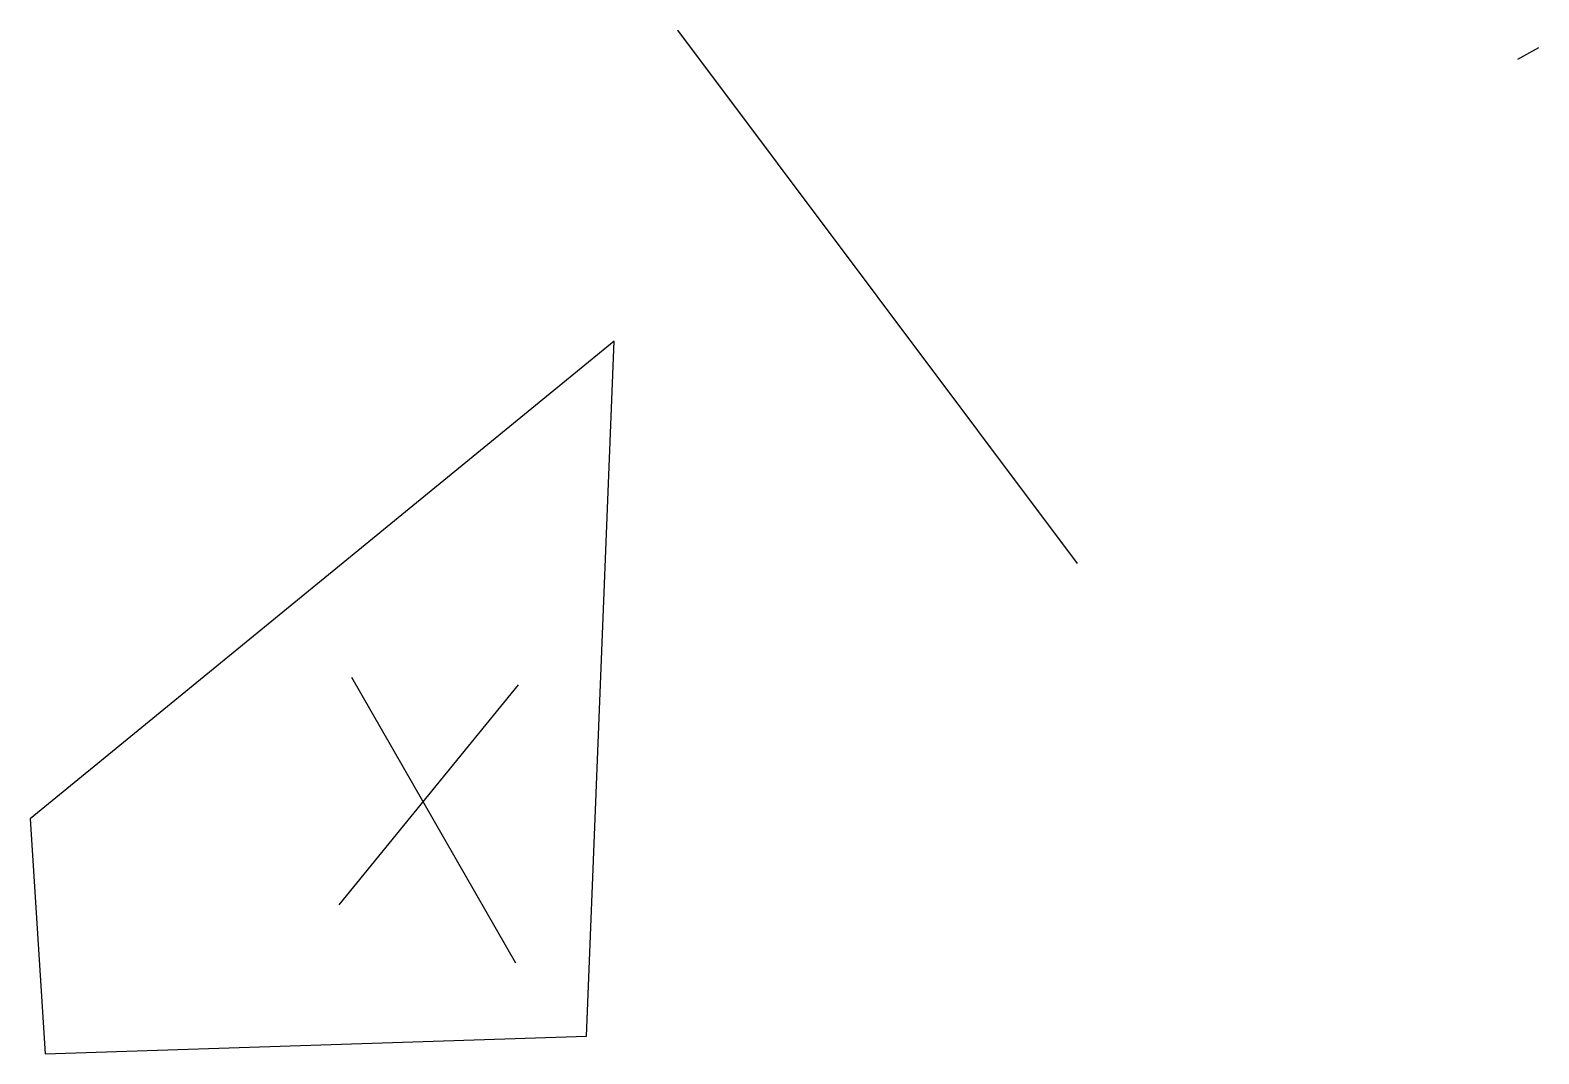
# Model space of a CAD drawing. Header units: millimetres. Extents: x 548 to 1827, y 164 to 1031.
import ezdxf

# ---------------------------------------------------------------- set-up
doc = ezdxf.new("R2010")
doc.units = ezdxf.units.MM

msp = doc.modelspace()

# ---------------------------------------------------------------- linework, layer by layer
for p, q in [((1097, 1030.9), (1435.5, 579.1)), ((1097, 1030.9), (1097, 1030.9)), ((1097, 1030.9), (1097, 1030.9)), ((1809.1, 1006.5), (1826.7, 1016.3)), ((1043.4, 767.5), (548.5, 362.8)), ((1019.8, 178.7), (1043.4, 767.5)), ((962, 476.3), (809.9, 290)), ((820.6, 482.8), (959.8, 240.8)), ((548.5, 362.8), (561.3, 163.7)), ((561.3, 163.7), (1019.8, 178.7))]:
    msp.add_line(p, q)

doc.saveas('drawing.dxf')
